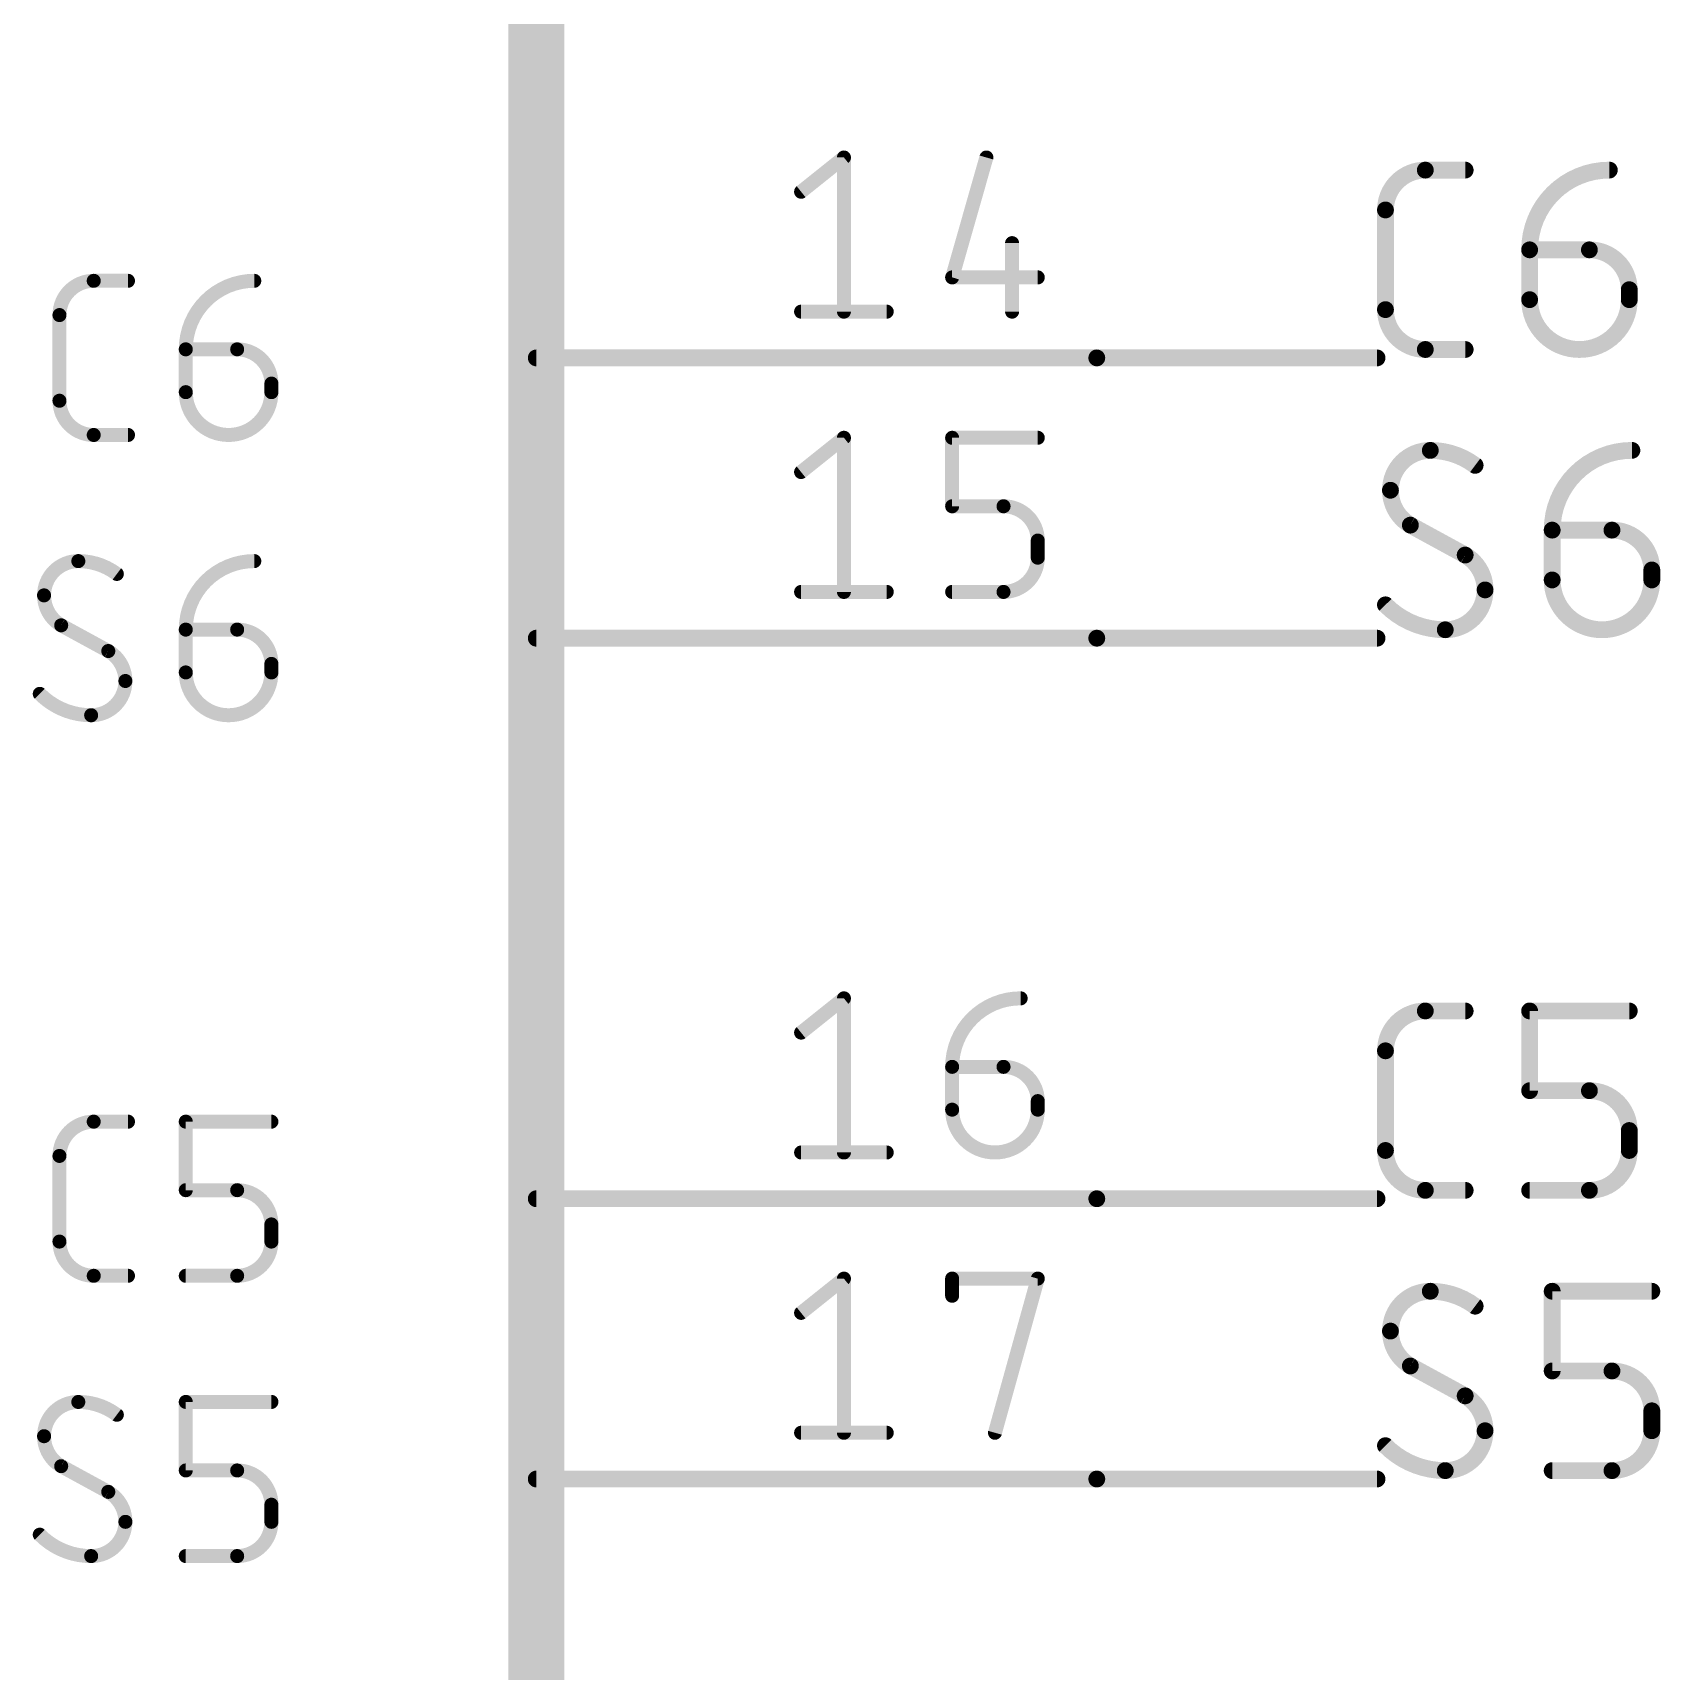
# Model space of a CAD drawing. Extents: x -75 to 101, y 0 to 115.
# Drawn here: x 84.34 to 99.09, y 43.98 to 58.83 of the extents above; entities that cross this region are included whole.
import ezdxf

# ---------------------------------------------------------------- set-up
doc = ezdxf.new("R2010")
doc.units = 0
for name, color, linetype in [('91', 122, 'CONTINUOUS'), ('94', 12, 'CONTINUOUS'), ('95', 251, 'CONTINUOUS')]:
    doc.layers.add(name, color=color, linetype=linetype)

msp = doc.modelspace()

# ---------------------------------------------------------------- linework, layer by layer
at = {"layer": '91', "const_width": 0.1524}
for points in [[(93.98, 55.88), (96.52, 55.88)], [(93.98, 53.34), (96.52, 53.34)], [(93.98, 48.26), (96.52, 48.26)], [(93.98, 45.72), (96.52, 45.72)]]:
    msp.add_lwpolyline(points, dxfattribs=at)
at = {"layer": '91', "const_width": 0.0762}
for points in [[(93.98, 55.9181, 1), (93.98, 55.8419)], [(96.52, 55.8419, 1), (96.52, 55.9181)], [(93.98, 53.3781, 1), (93.98, 53.3019)], [(96.52, 53.3019, 1), (96.52, 53.3781)], [(93.98, 48.2981, 1), (93.98, 48.2219)], [(96.52, 48.2219, 1), (96.52, 48.2981)], [(93.98, 45.7581, 1), (93.98, 45.6819)], [(96.52, 45.6819, 1), (96.52, 45.7581)]]:
    msp.add_lwpolyline(points, format="xyb", dxfattribs=at)
at = {"layer": '94'}
for points, const_width in [([(88.9, 104.14), (88.9, 7.62)], 0.508), ([(93.98, 55.88), (88.9, 55.88)], 0.1524), ([(93.98, 53.34), (88.9, 53.34)], 0.1524), ([(93.98, 48.26), (88.9, 48.26)], 0.1524), ([(93.98, 45.72), (88.9, 45.72)], 0.1524)]:
    msp.add_lwpolyline(points, dxfattribs=dict(at, const_width=const_width))
at = {"layer": '94', "const_width": 0.0762}
for points in [[(88.9, 55.9181, 1), (88.9, 55.8419)], [(93.98, 55.8419, 1), (93.98, 55.9181)], [(88.9, 53.3781, 1), (88.9, 53.3019)], [(93.98, 53.3019, 1), (93.98, 53.3781)], [(88.9, 48.2981, 1), (88.9, 48.2219)], [(93.98, 48.2219, 1), (93.98, 48.2981)], [(88.9, 45.7581, 1), (88.9, 45.6819)], [(93.98, 45.6819, 1), (93.98, 45.7581)]]:
    msp.add_lwpolyline(points, format="xyb", dxfattribs=at)
at = {"layer": '95'}
for points, const_width in [([(91.3003, 57.3857), (91.6884, 57.6961)], 0.127), ([(91.6884, 57.6961), (91.6884, 56.2991)], 0.127), ([(92.9796, 57.6961), (92.6692, 56.6095)], 0.127), ([(96.9574, 57.5818), (97.3187, 57.5818)], 0.1524), ([(96.5962, 56.3174), (96.5962, 57.2206)], 0.1524), ([(93.2124, 56.92), (93.2124, 56.2991)], 0.127), ([(97.9028, 56.8593), (98.4446, 56.8593)], 0.1524), ([(97.9028, 56.4078), (97.9028, 56.8593)], 0.1524), ([(84.8893, 56.5785), (85.1998, 56.5785)], 0.127), ([(92.6692, 56.6095), (93.4453, 56.6095)], 0.127), ([(98.8059, 56.4981), (98.8059, 56.4078)], 0.1524), ([(84.5789, 55.4919), (84.5789, 56.2681)], 0.127), ([(91.3003, 56.2991), (92.0764, 56.2991)], 0.127), ([(85.7236, 55.9576), (86.1893, 55.9576)], 0.127), ([(85.7236, 55.5696), (85.7236, 55.9576)], 0.127), ([(97.3187, 55.9562), (96.9574, 55.9562)], 0.1524), ([(86.4997, 55.6472), (86.4997, 55.5696)], 0.127), ([(85.1998, 55.1815), (84.8893, 55.1815)], 0.127), ([(91.3003, 54.8457), (91.6884, 55.1561)], 0.127), ([(91.6884, 55.1561), (91.6884, 53.7591)], 0.127), ([(92.6692, 54.5352), (92.6692, 55.1561)], 0.127), ([(92.6692, 55.1561), (93.4453, 55.1561)], 0.127), ([(93.1348, 54.5352), (92.6692, 54.5352)], 0.127), ([(97.3187, 54.0935), (96.822, 54.3645)], 0.1524), ([(98.1072, 54.3193), (98.6491, 54.3193)], 0.1524), ([(98.1072, 53.8678), (98.1072, 54.3193)], 0.1524), ([(93.4453, 54.0695), (93.4453, 54.2248)], 0.127), ([(99.0103, 53.9581), (99.0103, 53.8678)], 0.1524), ([(91.3003, 53.7591), (92.0764, 53.7591)], 0.127), ([(92.6692, 53.7591), (93.1348, 53.7591)], 0.127), ([(85.0213, 53.2236), (84.5944, 53.4564)], 0.127), ([(85.7236, 53.4176), (86.1893, 53.4176)], 0.127), ([(85.7236, 53.0296), (85.7236, 53.4176)], 0.127), ([(86.4997, 53.1072), (86.4997, 53.0296)], 0.127), ([(91.3003, 49.7657), (91.6884, 50.0761)], 0.127), ([(91.6884, 50.0761), (91.6884, 48.6791)], 0.127), ([(96.9574, 49.9618), (97.3187, 49.9618)], 0.1524), ([(97.9028, 49.2393), (97.9028, 49.9618)], 0.1524), ([(97.9028, 49.9618), (98.8059, 49.9618)], 0.1524), ([(96.5962, 48.6974), (96.5962, 49.6006)], 0.1524), ([(92.6692, 49.4552), (93.1348, 49.4552)], 0.127), ([(92.6692, 49.0672), (92.6692, 49.4552)], 0.127), ([(98.4446, 49.2393), (97.9028, 49.2393)], 0.1524), ([(93.4453, 49.1448), (93.4453, 49.0672)], 0.127), ([(84.8893, 48.9585), (85.1998, 48.9585)], 0.127), ([(85.7236, 48.3376), (85.7236, 48.9585)], 0.127), ([(85.7236, 48.9585), (86.4997, 48.9585)], 0.127), ([(98.8059, 48.6974), (98.8059, 48.8781)], 0.1524), ([(84.5789, 47.8719), (84.5789, 48.6481)], 0.127), ([(91.3003, 48.6791), (92.0764, 48.6791)], 0.127), ([(97.3187, 48.3362), (96.9574, 48.3362)], 0.1524), ([(97.9028, 48.3362), (98.4446, 48.3362)], 0.1524), ([(86.1893, 48.3376), (85.7236, 48.3376)], 0.127), ([(86.4997, 47.8719), (86.4997, 48.0272)], 0.127), ([(85.1998, 47.5615), (84.8893, 47.5615)], 0.127), ([(85.7236, 47.5615), (86.1893, 47.5615)], 0.127), ([(91.3003, 47.2257), (91.6884, 47.5361)], 0.127), ([(91.6884, 47.5361), (91.6884, 46.1391)], 0.127), ([(92.6692, 47.3809), (92.6692, 47.5361)], 0.127), ([(92.6692, 47.5361), (93.4453, 47.5361)], 0.127), ([(93.4453, 47.5361), (93.0572, 46.1391)], 0.127), ([(98.1072, 46.6993), (98.1072, 47.4218)], 0.1524), ([(98.1072, 47.4218), (99.0103, 47.4218)], 0.1524), ([(97.3187, 46.4735), (96.822, 46.7445)], 0.1524), ([(98.6491, 46.6993), (98.1072, 46.6993)], 0.1524), ([(85.7236, 45.7976), (85.7236, 46.4185)], 0.127), ([(85.7236, 46.4185), (86.4997, 46.4185)], 0.127), ([(99.0103, 46.1574), (99.0103, 46.3381)], 0.1524), ([(91.3003, 46.1391), (92.0764, 46.1391)], 0.127), ([(85.0213, 45.6036), (84.5944, 45.8364)], 0.127), ([(86.1893, 45.7976), (85.7236, 45.7976)], 0.127), ([(98.1072, 45.7962), (98.6491, 45.7962)], 0.1524), ([(86.4997, 45.3319), (86.4997, 45.4872)], 0.127), ([(85.7236, 45.0215), (86.1893, 45.0215)], 0.127)]:
    msp.add_lwpolyline(points, dxfattribs=dict(at, const_width=const_width))
for points, const_width in [([(91.7201, 57.6961, 1), (91.6566, 57.6961)], 0.0635), ([(91.7082, 57.6713, 1), (91.6685, 57.7209)], 0.0635), ([(93.0101, 57.6874, 1), (92.9491, 57.7048)], 0.0635), ([(96.9574, 57.5818, 0.4142), (96.5962, 57.2206)], 0.1524), ([(96.9574, 57.6199, 1), (96.9574, 57.5437)], 0.0762), ([(96.9574, 57.5437, 1), (96.9574, 57.6199)], 0.0762), ([(97.3187, 57.5437, 1), (97.3187, 57.6199)], 0.0762), ([(98.6252, 57.5818, 0.4142), (97.9028, 56.8593)], 0.1524), ([(98.6252, 57.5437, 1), (98.6252, 57.6199)], 0.0762), ([(91.2805, 57.4104, 1), (91.3201, 57.3609)], 0.0635), ([(96.6343, 57.2206, 1), (96.5581, 57.2206)], 0.0762), ([(96.5581, 57.2206, 1), (96.6343, 57.2206)], 0.0762), ([(93.2442, 56.92, 1), (93.1807, 56.92)], 0.0635), ([(97.9028, 56.8974, 1), (97.9028, 56.8212)], 0.0762), ([(97.9409, 56.8593, 1), (97.8647, 56.8593)], 0.0762), ([(97.8647, 56.8593, 1), (97.9409, 56.8593)], 0.0762), ([(98.8059, 56.4981, 0.4142), (98.4446, 56.8593)], 0.1524), ([(98.4446, 56.8974, 1), (98.4446, 56.8212)], 0.0762), ([(98.4446, 56.8212, 1), (98.4446, 56.8974)], 0.0762), ([(84.8893, 56.5785, 0.4142), (84.5789, 56.2681)], 0.127), ([(84.8893, 56.6103, 1), (84.8893, 56.5468)], 0.0635), ([(84.8893, 56.5468, 1), (84.8893, 56.6102)], 0.0635), ([(85.1998, 56.5468, 1), (85.1998, 56.6103)], 0.0635), ([(86.3445, 56.5785, 0.4142), (85.7236, 55.9576)], 0.127), ([(86.3445, 56.5468, 1), (86.3445, 56.6102)], 0.0635), ([(92.6386, 56.6183, 1), (92.6997, 56.6008)], 0.0635), ([(92.6692, 56.6413, 1), (92.6692, 56.5778)], 0.0635), ([(93.4453, 56.5778, 1), (93.4453, 56.6413)], 0.0635), ([(98.844, 56.4981, 1), (98.7678, 56.4981)], 0.0762), ([(97.9027, 56.4078, 1), (98.8059, 56.4078)], 0.1524), ([(97.9408, 56.4078, 1), (97.8646, 56.4078)], 0.0762), ([(97.8647, 56.4078, 1), (97.9409, 56.4078)], 0.0762), ([(98.7678, 56.4981, 1), (98.844, 56.4981)], 0.0762), ([(98.844, 56.4078, 1), (98.7678, 56.4078)], 0.0762), ([(98.7678, 56.4078, 1), (98.844, 56.4078)], 0.0762), ([(84.6106, 56.2681, 1), (84.5471, 56.2681)], 0.0635), ([(84.5471, 56.2681, 1), (84.6106, 56.2681)], 0.0635), ([(91.3003, 56.3309, 1), (91.3003, 56.2674)], 0.0635), ([(91.6566, 56.2991, 1), (91.7201, 56.2991)], 0.0635), ([(92.0764, 56.2674, 1), (92.0764, 56.3309)], 0.0635), ([(93.1807, 56.2991, 1), (93.2442, 56.2991)], 0.0635), ([(96.5962, 56.3174, 0.4142), (96.9574, 55.9562)], 0.1524), ([(96.6343, 56.3174, 1), (96.5581, 56.3174)], 0.0762), ([(96.5581, 56.3174, 1), (96.6343, 56.3174)], 0.0762), ([(85.7553, 55.9576, 1), (85.6918, 55.9576)], 0.0635), ([(85.6918, 55.9576, 1), (85.7553, 55.9576)], 0.0635), ([(85.7236, 55.9894, 1), (85.7236, 55.9259)], 0.0635), ([(86.1893, 55.9894, 1), (86.1893, 55.9259)], 0.0635), ([(86.4997, 55.6472, 0.4142), (86.1893, 55.9576)], 0.127), ([(86.1893, 55.9259, 1), (86.1893, 55.9894)], 0.0635), ([(96.9574, 55.9943, 1), (96.9574, 55.9181)], 0.0762), ([(96.9574, 55.9181, 1), (96.9574, 55.9943)], 0.0762), ([(97.3187, 55.9181, 1), (97.3187, 55.9943)], 0.0762), ([(86.5315, 55.6472, 1), (86.468, 55.6472)], 0.0635), ([(84.6106, 55.4919, 1), (84.5471, 55.4919)], 0.0635), ([(84.5789, 55.4919, 0.4142), (84.8893, 55.1815)], 0.127), ([(85.7553, 55.5696, 1), (85.6918, 55.5696)], 0.0635), ([(85.6918, 55.5696, 1), (85.7553, 55.5696)], 0.0635), ([(85.7236, 55.5696, 1), (86.4997, 55.5696)], 0.127), ([(86.468, 55.6472, 1), (86.5315, 55.6472)], 0.0635), ([(86.5315, 55.5696, 1), (86.468, 55.5696)], 0.0635), ([(86.468, 55.5696, 1), (86.5315, 55.5696)], 0.0635), ([(84.5471, 55.4919, 1), (84.6106, 55.4919)], 0.0635), ([(84.8893, 55.2133, 1), (84.8893, 55.1497)], 0.0635), ([(84.8893, 55.1497, 1), (84.8893, 55.2133)], 0.0635), ([(85.1998, 55.1497, 1), (85.1998, 55.2133)], 0.0635), ([(91.7201, 55.1561, 1), (91.6566, 55.1561)], 0.0635), ([(91.7082, 55.1313, 1), (91.6685, 55.1809)], 0.0635), ([(92.6692, 55.1879, 1), (92.6692, 55.1243)], 0.0635), ([(92.7009, 55.1561, 1), (92.6374, 55.1561)], 0.0635), ([(93.4453, 55.1243, 1), (93.4453, 55.1879)], 0.0635), ([(97.0026, 55.0418, 0.4142), (96.6414, 54.6806)], 0.1524), ([(97.409, 54.9063, 0.1623), (97.0026, 55.0418)], 0.1524), ([(97.0026, 55.0799, 1), (97.0026, 55.0037)], 0.0762), ([(97.0026, 55.0037, 1), (97.0026, 55.0799)], 0.0762), ([(98.8297, 55.0418, 0.4142), (98.1072, 54.3193)], 0.1524), ([(98.8297, 55.0037, 1), (98.8297, 55.0799)], 0.0762), ([(97.3861, 54.8759, 1), (97.4319, 54.9368)], 0.0762), ([(91.2805, 54.8704, 1), (91.3201, 54.8209)], 0.0635), ([(96.6414, 54.6806, 0.2656), (96.822, 54.3645)], 0.1524), ([(96.6795, 54.6806, 1), (96.6033, 54.6806)], 0.0762), ([(96.6033, 54.6806, 1), (96.6795, 54.6806)], 0.0762), ([(92.6374, 54.5352, 1), (92.7009, 54.5352)], 0.0635), ([(92.6692, 54.567, 1), (92.6692, 54.5035)], 0.0635), ([(93.1348, 54.567, 1), (93.1348, 54.5035)], 0.0635), ([(93.4453, 54.2248, 0.4142), (93.1348, 54.5352)], 0.127), ([(93.1348, 54.5035, 1), (93.1348, 54.567)], 0.0635), ([(96.8402, 54.3979, 1), (96.8037, 54.331)], 0.0762), ([(96.8026, 54.3316, 1), (96.8413, 54.3973)], 0.0762), ([(98.1072, 54.3574, 1), (98.1072, 54.2812)], 0.0762), ([(98.1453, 54.3193, 1), (98.0691, 54.3193)], 0.0762), ([(98.0691, 54.3193, 1), (98.1453, 54.3193)], 0.0762), ([(99.0103, 53.9581, 0.4142), (98.6491, 54.3193)], 0.1524), ([(98.6491, 54.3574, 1), (98.6491, 54.2812)], 0.0762), ([(98.6491, 54.2812, 1), (98.6491, 54.3574)], 0.0762), ([(93.477, 54.2248, 1), (93.4135, 54.2248)], 0.0635), ([(93.4135, 54.2248, 1), (93.477, 54.2248)], 0.0635), ([(84.7496, 54.0385, 0.4142), (84.4392, 53.7281)], 0.127), ([(85.0989, 53.9221, 0.1623), (84.7496, 54.0385)], 0.127), ([(84.7496, 54.0702, 1), (84.7496, 54.0068)], 0.0635), ([(84.7496, 54.0067, 1), (84.7496, 54.0702)], 0.0635), ([(86.3445, 54.0385, 0.4142), (85.7236, 53.4176)], 0.127), ([(86.3445, 54.0068, 1), (86.3445, 54.0702)], 0.0635), ([(93.1348, 53.7591, 0.4142), (93.4453, 54.0695)], 0.127), ([(93.477, 54.0695, 1), (93.4135, 54.0695)], 0.0635), ([(93.4135, 54.0695, 1), (93.477, 54.0695)], 0.0635), ([(97.338, 54.1264, 1), (97.2993, 54.0607)], 0.0762), ([(97.4993, 53.7774, 0.2656), (97.3187, 54.0935)], 0.1524), ([(97.3004, 54.0601, 1), (97.3369, 54.127)], 0.0762), ([(85.0798, 53.8967, 1), (85.1179, 53.9475)], 0.0635), ([(98.1072, 53.8678, 1), (99.0103, 53.8678)], 0.1524), ([(98.1453, 53.8678, 1), (98.0691, 53.8678)], 0.0762), ([(98.0691, 53.8678, 1), (98.1453, 53.8678)], 0.0762), ([(99.0484, 53.9581, 1), (98.9722, 53.9581)], 0.0762), ([(98.9722, 53.9581, 1), (99.0484, 53.9581)], 0.0762), ([(99.0484, 53.8678, 1), (98.9722, 53.8678)], 0.0762), ([(98.9722, 53.8678, 1), (99.0484, 53.8678)], 0.0762), ([(84.4709, 53.7281, 1), (84.4074, 53.7281)], 0.0635), ([(84.4074, 53.7281, 1), (84.4709, 53.7281)], 0.0635), ([(84.4392, 53.7281, 0.2656), (84.5944, 53.4564)], 0.127), ([(91.3003, 53.7909, 1), (91.3003, 53.7274)], 0.0635), ([(91.6566, 53.7591, 1), (91.7201, 53.7591)], 0.0635), ([(92.0764, 53.7274, 1), (92.0764, 53.7909)], 0.0635), ([(92.6692, 53.7909, 1), (92.6692, 53.7274)], 0.0635), ([(93.1348, 53.7909, 1), (93.1348, 53.7274)], 0.0635), ([(93.1348, 53.7274, 1), (93.1348, 53.7909)], 0.0635), ([(97.1381, 53.4162, 0.4142), (97.4993, 53.7774)], 0.1524), ([(97.5374, 53.7774, 1), (97.4612, 53.7774)], 0.0762), ([(97.4612, 53.7774, 1), (97.5374, 53.7774)], 0.0762), ([(96.5962, 53.642, 0.2), (97.1381, 53.4162)], 0.1524), ([(96.6233, 53.6688, 1), (96.5691, 53.6151)], 0.0762), ([(84.6096, 53.4843, 1), (84.5792, 53.4285)], 0.0635), ([(84.5783, 53.4291, 1), (84.6105, 53.4838)], 0.0635), ([(85.7553, 53.4176, 1), (85.6918, 53.4176)], 0.0635), ([(85.7236, 53.4494, 1), (85.7236, 53.3859)], 0.0635), ([(86.4997, 53.1072, 0.4142), (86.1893, 53.4176)], 0.127), ([(86.1893, 53.4494, 1), (86.1893, 53.3859)], 0.0635), ([(86.1893, 53.3859, 1), (86.1893, 53.4494)], 0.0635), ([(97.1381, 53.4543, 1), (97.1381, 53.3781)], 0.0762), ([(97.1381, 53.3781, 1), (97.1381, 53.4543)], 0.0762), ([(85.6918, 53.4176, 1), (85.7553, 53.4176)], 0.0635), ([(85.0374, 53.2509, 1), (85.0051, 53.1962)], 0.0635), ([(85.1765, 52.9519, 0.2656), (85.0213, 53.2236)], 0.127), ([(85.006, 53.1957, 1), (85.0365, 53.2515)], 0.0635), ([(86.5315, 53.1072, 1), (86.468, 53.1072)], 0.0635), ([(84.866, 52.6415, 0.4142), (85.1765, 52.9519)], 0.127), ([(85.2082, 52.9519, 1), (85.1447, 52.9519)], 0.0635), ([(85.7553, 53.0296, 1), (85.6918, 53.0296)], 0.0635), ([(85.6918, 53.0296, 1), (85.7553, 53.0296)], 0.0635), ([(85.7236, 53.0296, 1), (86.4997, 53.0296)], 0.127), ([(86.468, 53.1072, 1), (86.5315, 53.1072)], 0.0635), ([(86.5315, 53.0296, 1), (86.468, 53.0296)], 0.0635), ([(86.468, 53.0296, 1), (86.5315, 53.0296)], 0.0635), ([(84.4004, 52.8355, 0.2), (84.866, 52.6415)], 0.127), ([(84.4229, 52.8579, 1), (84.3778, 52.8132)], 0.0635), ([(85.1447, 52.9519, 1), (85.2082, 52.9519)], 0.0635), ([(84.866, 52.6733, 1), (84.866, 52.6097)], 0.0635), ([(84.866, 52.6098, 1), (84.866, 52.6732)], 0.0635), ([(91.7201, 50.0761, 1), (91.6566, 50.0761)], 0.0635), ([(91.7082, 50.0513, 1), (91.6685, 50.1009)], 0.0635), ([(93.29, 50.0761, 0.4142), (92.6692, 49.4552)], 0.127), ([(93.29, 50.0444, 1), (93.29, 50.1078)], 0.0635), ([(96.9574, 49.9618, 0.4142), (96.5962, 49.6006)], 0.1524), ([(96.9574, 49.9999, 1), (96.9574, 49.9237)], 0.0762), ([(96.9574, 49.9237, 1), (96.9574, 49.9999)], 0.0762), ([(97.3187, 49.9237, 1), (97.3187, 49.9999)], 0.0762), ([(97.9409, 49.9618, 1), (97.8647, 49.9618)], 0.0762), ([(97.9028, 49.9999, 1), (97.9028, 49.9237)], 0.0762), ([(98.8059, 49.9237, 1), (98.8059, 49.9999)], 0.0762), ([(91.2805, 49.7904, 1), (91.3201, 49.7409)], 0.0635), ([(96.6343, 49.6006, 1), (96.5581, 49.6006)], 0.0762), ([(96.5581, 49.6006, 1), (96.6343, 49.6006)], 0.0762), ([(92.7009, 49.4552, 1), (92.6374, 49.4552)], 0.0635), ([(92.6374, 49.4552, 1), (92.7009, 49.4552)], 0.0635), ([(92.6692, 49.487, 1), (92.6692, 49.4235)], 0.0635), ([(93.1348, 49.487, 1), (93.1348, 49.4235)], 0.0635), ([(93.4453, 49.1448, 0.4142), (93.1348, 49.4552)], 0.127), ([(93.1348, 49.4235, 1), (93.1348, 49.487)], 0.0635), ([(97.9028, 49.2774, 1), (97.9028, 49.2012)], 0.0762), ([(98.8059, 48.8781, 0.4142), (98.4446, 49.2393)], 0.1524), ([(98.4446, 49.2774, 1), (98.4446, 49.2012)], 0.0762), ([(98.4446, 49.2012, 1), (98.4446, 49.2774)], 0.0762), ([(93.477, 49.1448, 1), (93.4135, 49.1448)], 0.0635), ([(93.4135, 49.1448, 1), (93.477, 49.1448)], 0.0635), ([(97.8647, 49.2393, 1), (97.9409, 49.2393)], 0.0762), ([(84.8893, 48.9585, 0.4142), (84.5789, 48.6481)], 0.127), ([(84.8893, 48.9903, 1), (84.8893, 48.9267)], 0.0635), ([(84.8893, 48.9268, 1), (84.8893, 48.9902)], 0.0635), ([(85.1998, 48.9267, 1), (85.1998, 48.9903)], 0.0635), ([(85.7236, 48.9903, 1), (85.7236, 48.9267)], 0.0635), ([(85.7553, 48.9585, 1), (85.6918, 48.9585)], 0.0635), ([(86.4997, 48.9267, 1), (86.4997, 48.9903)], 0.0635), ([(92.7009, 49.0672, 1), (92.6374, 49.0672)], 0.0635), ([(92.6374, 49.0672, 1), (92.7009, 49.0672)], 0.0635), ([(92.6692, 49.0672, 1), (93.4453, 49.0672)], 0.127), ([(93.477, 49.0672, 1), (93.4135, 49.0672)], 0.0635), ([(93.4135, 49.0672, 1), (93.477, 49.0672)], 0.0635), ([(98.844, 48.8781, 1), (98.7678, 48.8781)], 0.0762), ([(98.7678, 48.8781, 1), (98.844, 48.8781)], 0.0762), ([(84.6106, 48.6481, 1), (84.5471, 48.6481)], 0.0635), ([(91.3003, 48.7109, 1), (91.3003, 48.6474)], 0.0635), ([(91.6566, 48.6791, 1), (91.7201, 48.6791)], 0.0635), ([(92.0764, 48.6474, 1), (92.0764, 48.7109)], 0.0635), ([(96.5962, 48.6974, 0.4142), (96.9574, 48.3362)], 0.1524), ([(96.6343, 48.6974, 1), (96.5581, 48.6974)], 0.0762), ([(96.5581, 48.6974, 1), (96.6343, 48.6974)], 0.0762), ([(98.4446, 48.3362, 0.4142), (98.8059, 48.6974)], 0.1524), ([(98.844, 48.6974, 1), (98.7678, 48.6974)], 0.0762), ([(98.7678, 48.6974, 1), (98.844, 48.6974)], 0.0762), ([(84.5471, 48.6481, 1), (84.6106, 48.6481)], 0.0635), ([(96.9574, 48.3743, 1), (96.9574, 48.2981)], 0.0762), ([(96.9574, 48.2981, 1), (96.9574, 48.3743)], 0.0762), ([(97.3187, 48.2981, 1), (97.3187, 48.3743)], 0.0762), ([(97.9028, 48.3743, 1), (97.9028, 48.2981)], 0.0762), ([(98.4446, 48.3743, 1), (98.4446, 48.2981)], 0.0762), ([(98.4446, 48.2981, 1), (98.4446, 48.3743)], 0.0762), ([(85.6918, 48.3376, 1), (85.7553, 48.3376)], 0.0635), ([(85.7236, 48.3694, 1), (85.7236, 48.3059)], 0.0635), ([(86.1893, 48.3694, 1), (86.1893, 48.3059)], 0.0635), ([(86.4997, 48.0272, 0.4142), (86.1893, 48.3376)], 0.127), ([(86.1893, 48.3059, 1), (86.1893, 48.3694)], 0.0635), ([(86.5315, 48.0272, 1), (86.468, 48.0272)], 0.0635), ([(86.468, 48.0272, 1), (86.5315, 48.0272)], 0.0635), ([(84.6106, 47.8719, 1), (84.5471, 47.8719)], 0.0635), ([(84.5471, 47.8719, 1), (84.6106, 47.8719)], 0.0635), ([(84.5789, 47.8719, 0.4142), (84.8893, 47.5615)], 0.127), ([(86.1893, 47.5615, 0.4142), (86.4997, 47.8719)], 0.127), ([(86.5315, 47.8719, 1), (86.468, 47.8719)], 0.0635), ([(86.468, 47.8719, 1), (86.5315, 47.8719)], 0.0635), ([(84.8893, 47.5933, 1), (84.8893, 47.5297)], 0.0635), ([(84.8893, 47.5297, 1), (84.8893, 47.5933)], 0.0635), ([(85.1998, 47.5297, 1), (85.1998, 47.5933)], 0.0635), ([(85.7236, 47.5933, 1), (85.7236, 47.5297)], 0.0635), ([(86.1893, 47.5933, 1), (86.1893, 47.5297)], 0.0635), ([(86.1893, 47.5297, 1), (86.1893, 47.5933)], 0.0635), ([(91.7201, 47.5361, 1), (91.6566, 47.5361)], 0.0635), ([(91.7082, 47.5113, 1), (91.6685, 47.5609)], 0.0635), ([(92.7009, 47.5361, 1), (92.6374, 47.5361)], 0.0635), ([(92.6692, 47.5679, 1), (92.6692, 47.5044)], 0.0635), ([(93.4759, 47.5276, 1), (93.4147, 47.5446)], 0.0635), ([(93.4453, 47.5044, 1), (93.4453, 47.5679)], 0.0635), ([(92.6374, 47.3809, 1), (92.7009, 47.3809)], 0.0635), ([(97.0026, 47.4218, 0.4142), (96.6414, 47.0606)], 0.1524), ([(97.409, 47.2863, 0.1623), (97.0026, 47.4218)], 0.1524), ([(97.0026, 47.4599, 1), (97.0026, 47.3837)], 0.0762), ([(97.0026, 47.3837, 1), (97.0026, 47.4599)], 0.0762), ([(98.1453, 47.4218, 1), (98.0691, 47.4218)], 0.0762), ([(98.1072, 47.4599, 1), (98.1072, 47.3837)], 0.0762), ([(99.0103, 47.3837, 1), (99.0103, 47.4599)], 0.0762), ([(91.2805, 47.2504, 1), (91.3201, 47.2009)], 0.0635), ([(97.3861, 47.2559, 1), (97.4319, 47.3168)], 0.0762), ([(96.6414, 47.0606, 0.2656), (96.822, 46.7445)], 0.1524), ([(96.6795, 47.0606, 1), (96.6033, 47.0606)], 0.0762), ([(96.6033, 47.0606, 1), (96.6795, 47.0606)], 0.0762), ([(96.8402, 46.7779, 1), (96.8037, 46.711)], 0.0762), ([(96.8026, 46.7116, 1), (96.8413, 46.7773)], 0.0762), ([(98.1072, 46.7374, 1), (98.1072, 46.6612)], 0.0762), ([(99.0103, 46.3381, 0.4142), (98.6491, 46.6993)], 0.1524), ([(98.6491, 46.7374, 1), (98.6491, 46.6612)], 0.0762), ([(98.6491, 46.6612, 1), (98.6491, 46.7374)], 0.0762), ([(98.0691, 46.6993, 1), (98.1453, 46.6993)], 0.0762), ([(84.7496, 46.4185, 0.4142), (84.4392, 46.1081)], 0.127), ([(85.0989, 46.3021, 0.1623), (84.7496, 46.4185)], 0.127), ([(84.7496, 46.4502, 1), (84.7496, 46.3868)], 0.0635), ([(84.7496, 46.3867, 1), (84.7496, 46.4502)], 0.0635), ([(85.7236, 46.4503, 1), (85.7236, 46.3867)], 0.0635), ([(85.7553, 46.4185, 1), (85.6918, 46.4185)], 0.0635), ([(86.4997, 46.3867, 1), (86.4997, 46.4503)], 0.0635), ([(97.338, 46.5064, 1), (97.2993, 46.4407)], 0.0762), ([(97.4993, 46.1574, 0.2656), (97.3187, 46.4735)], 0.1524), ([(97.3004, 46.4401, 1), (97.3369, 46.507)], 0.0762), ([(85.0798, 46.2767, 1), (85.1179, 46.3275)], 0.0635), ([(99.0484, 46.3381, 1), (98.9722, 46.3381)], 0.0762), ([(98.9722, 46.3381, 1), (99.0484, 46.3381)], 0.0762), ([(91.3003, 46.1709, 1), (91.3003, 46.1073)], 0.0635), ([(92.0764, 46.1073, 1), (92.0764, 46.1709)], 0.0635), ([(93.0266, 46.1476, 1), (93.0878, 46.1306)], 0.0635), ([(97.1381, 45.7962, 0.4142), (97.4993, 46.1574)], 0.1524), ([(97.5374, 46.1574, 1), (97.4612, 46.1574)], 0.0762), ([(97.4612, 46.1574, 1), (97.5374, 46.1574)], 0.0762), ([(98.6491, 45.7962, 0.4142), (99.0103, 46.1574)], 0.1524), ([(99.0484, 46.1574, 1), (98.9722, 46.1574)], 0.0762), ([(98.9722, 46.1574, 1), (99.0484, 46.1574)], 0.0762), ([(84.4709, 46.1081, 1), (84.4074, 46.1081)], 0.0635), ([(84.4074, 46.1081, 1), (84.4709, 46.1081)], 0.0635), ([(84.4392, 46.1081, 0.2656), (84.5944, 45.8364)], 0.127), ([(91.6566, 46.1391, 1), (91.7201, 46.1391)], 0.0635), ([(96.5962, 46.022, 0.2), (97.1381, 45.7962)], 0.1524), ([(96.6233, 46.0488, 1), (96.5691, 45.9951)], 0.0762), ([(84.6096, 45.8643, 1), (84.5792, 45.8085)], 0.0635), ([(84.5783, 45.8091, 1), (84.6105, 45.8638)], 0.0635), ([(85.6918, 45.7976, 1), (85.7553, 45.7976)], 0.0635), ([(85.7236, 45.8294, 1), (85.7236, 45.7659)], 0.0635), ([(86.1893, 45.8294, 1), (86.1893, 45.7659)], 0.0635), ([(86.4997, 45.4872, 0.4142), (86.1893, 45.7976)], 0.127), ([(86.1893, 45.7659, 1), (86.1893, 45.8294)], 0.0635), ([(97.1381, 45.8343, 1), (97.1381, 45.7581)], 0.0762), ([(97.1381, 45.7581, 1), (97.1381, 45.8343)], 0.0762), ([(98.1072, 45.8343, 1), (98.1072, 45.7581)], 0.0762), ([(98.6491, 45.8343, 1), (98.6491, 45.7581)], 0.0762), ([(98.6491, 45.7581, 1), (98.6491, 45.8343)], 0.0762), ([(85.0374, 45.6309, 1), (85.0051, 45.5762)], 0.0635), ([(85.1765, 45.3319, 0.2656), (85.0213, 45.6036)], 0.127), ([(85.006, 45.5757, 1), (85.0365, 45.6315)], 0.0635), ([(86.5315, 45.4872, 1), (86.468, 45.4872)], 0.0635), ([(86.468, 45.4872, 1), (86.5315, 45.4872)], 0.0635), ([(84.866, 45.0215, 0.4142), (85.1765, 45.3319)], 0.127), ([(85.2082, 45.3319, 1), (85.1447, 45.3319)], 0.0635), ([(85.1447, 45.3319, 1), (85.2082, 45.3319)], 0.0635), ([(86.1893, 45.0215, 0.4142), (86.4997, 45.3319)], 0.127), ([(86.5315, 45.3319, 1), (86.468, 45.3319)], 0.0635), ([(86.468, 45.3319, 1), (86.5315, 45.3319)], 0.0635), ([(84.4004, 45.2155, 0.2), (84.866, 45.0215)], 0.127), ([(84.4229, 45.2379, 1), (84.3778, 45.1932)], 0.0635), ([(84.866, 45.0533, 1), (84.866, 44.9898)], 0.0635), ([(84.866, 44.9898, 1), (84.866, 45.0532)], 0.0635), ([(85.7236, 45.0533, 1), (85.7236, 44.9898)], 0.0635), ([(86.1893, 45.0533, 1), (86.1893, 44.9898)], 0.0635), ([(86.1893, 44.9898, 1), (86.1893, 45.0533)], 0.0635)]:
    msp.add_lwpolyline(points, format="xyb", dxfattribs=dict(at, const_width=const_width))

doc.saveas('drawing.dxf')
